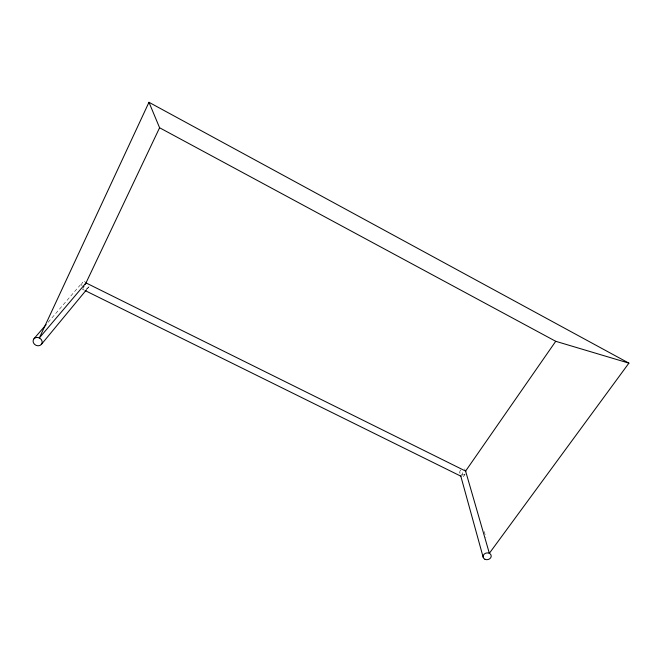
<?xml version="1.0" encoding="UTF-8"?>
<svg xmlns="http://www.w3.org/2000/svg" width="662" height="662" viewBox="0 0 662 662"><rect width="100%" height="100%" fill="white"/><g stroke="black" fill="none" stroke-linecap="round" stroke-linejoin="round"><path stroke-width="0.5" stroke-dasharray="3.31 2.48" d="M82.733 289.145L82.882 288.682M83.329 288.789L82.709 289.393L84.463 290.262M87.185 288.946L88.501 287.358M48.136 322.286L82.518 282.384M484.212 531.553L485.941 537.503M459.875 472.792L460.024 473.313M89.006 286.605A3.906 3.476 30.1 0 1 84.024 288.011M81.989 285.868A3.906 3.476 30.1 0 1 85.059 281.284M465.129 473.984A3.484 1.341 -65 0 1 462.415 476.946M461.853 475.837A3.484 1.341 -65 0 1 463.251 471.948M464.865 474.522A3.476 2.996 -11.3 0 1 460.429 473.835A3.476 2.996 -11.3 0 1 460.884 469.854M464.261 469.01A3.476 2.996 -11.3 0 1 465.088 469.3"/><path stroke-width="0.99" d="M84.852 284.677L86.002 282.906L465.601 471.087L489.35 553.3L628.9 363.14L148.967 102.296L39.339 337.951L86.217 282.707M86.002 282.906L159.592 127.758L148.967 102.296M83.495 287.258L83.917 286.406M465.601 471.087L555.732 341.302L628.9 363.14M41.267 344.521A4.684 4.046 27.2 0 0 38.189 337.554A4.684 4.046 27.2 0 0 33.431 342.775A4.684 4.046 27.2 0 0 41.267 344.521L86.54 289.724M33.977 338.721L46.117 324.637M85.39 290.717L460.942 476.218M159.592 127.758L555.732 341.302M460.727 475.87L483.169 557.255M465.403 470.715A3.484 1.341 -65 0 1 465.676 471.642M484.948 559.282A4.096 3.384 -10.3 0 0 491.221 556.221A4.096 3.384 -10.3 0 0 485.279 553.374A4.096 3.384 -10.3 0 0 484.948 559.282"/></g></svg>
